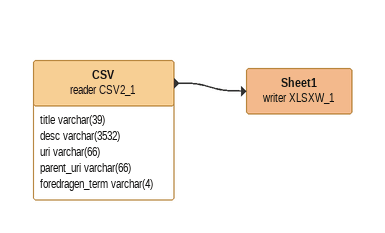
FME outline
CSV (reader CSV2_1)
    attributes: title varchar(39), desc varchar(3532), uri varchar(66), parent_uri varchar(66), foredragen_term varchar(4)
    -> Sheet1 (writer XLSXW_1)
Sheet1 (writer XLSXW_1)
